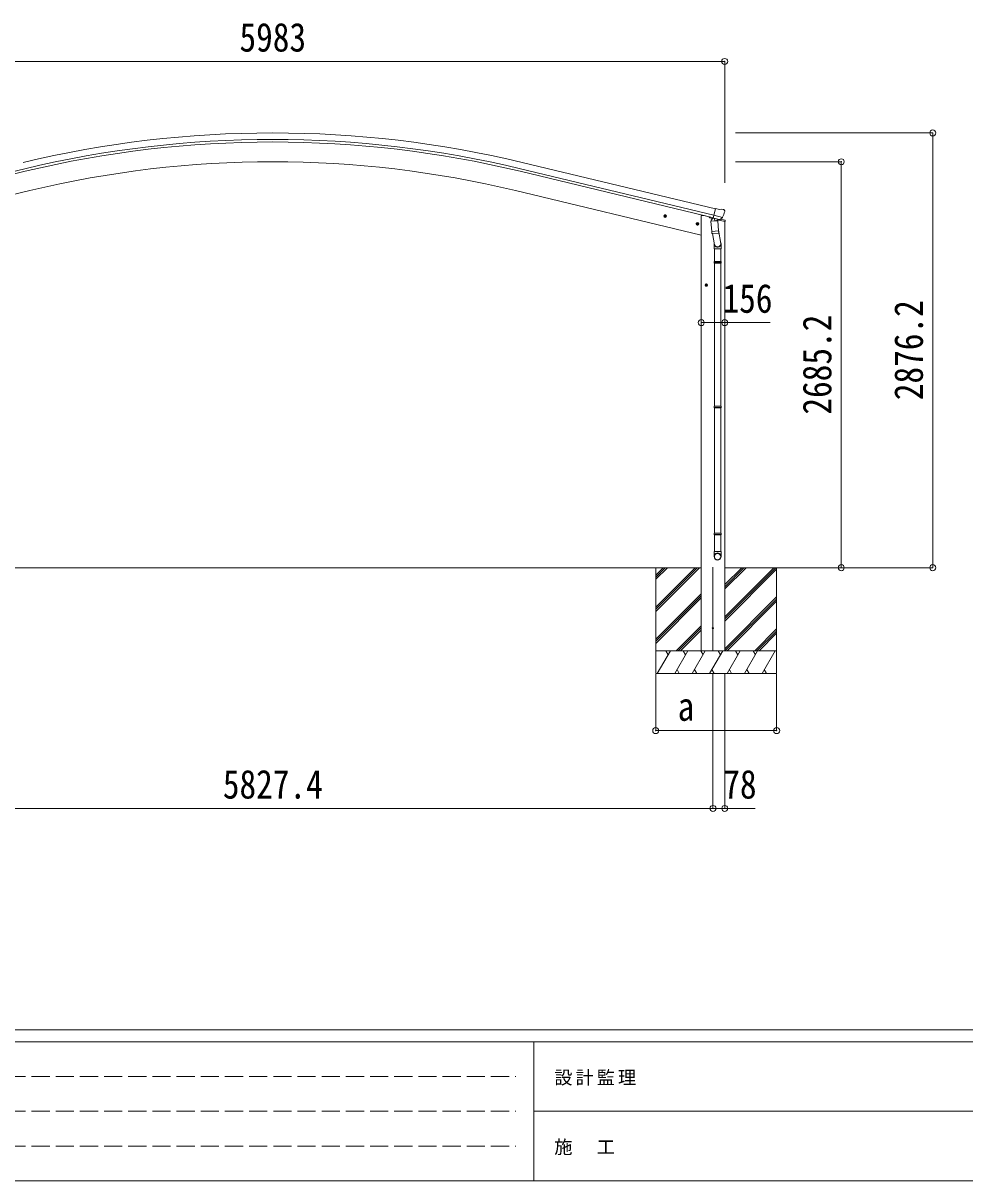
# Model space of a CAD drawing. Units: millimetres at full size, sheet at 1:40. Extents: x -11181 to 11305, y -7804 to 7716.
# Drawn here: x -7916 to -1685, y -7804 to -145 of the extents above; entities that cross this region are included whole.
import ezdxf
from ezdxf.enums import TextEntityAlignment as Align

# ---------------------------------------------------------------- set-up
doc = ezdxf.new("R2010")
doc.units = ezdxf.units.MM
doc.header["$LTSCALE"] = 40
doc.header["$PDMODE"] = 32
doc.header["$PDSIZE"] = 40
doc.linetypes.add('DASHED3', pattern=[4, 3, -1])
for name, color, linetype, lineweight in [('0-0_0', 7, 'Continuous', 9), ('0-1_本体', 4, 'Continuous', 9), ('0-2_部品', 7, 'Continuous', 9), ('0-8_PARTS2', 2, 'Continuous', 9), ('0-A_寸法', 6, 'Continuous', 9), ('F-0_240', 7, 'Continuous', 9)]:
    doc.layers.add(name, color=color, linetype=linetype, lineweight=lineweight)
doc.styles.add('ＭＳ ゴシック', font='')
doc.styles.get('ＭＳ ゴシック').set_extended_font_data('MS Gothic')

msp = doc.modelspace()

# ---------------------------------------------------------------- linework, layer by layer
at = {"layer": '0-0_0'}
for p, q in [((-9099.81, -3747.09), (-3429.66, -3747.09)), ((-3729.94, -3747.09), (-3729.94, -4447.09)), ((-3729.94, -4007.82), (-3469.21, -3747.09)), ((-3729.94, -4021.96), (-3455.07, -3747.09)), ((-3729.94, -4036.1), (-3440.92, -3747.09)), ((-3729.94, -3823.97), (-3653.06, -3747.09)), ((-3729.94, -3809.83), (-3667.2, -3747.09)), ((-3729.94, -3795.69), (-3681.34, -3747.09)), ((-3273.16, -3747.09), (-2841.78, -3747.09)), ((-3273.16, -4071.54), (-2948.71, -3747.09)), ((-3273.16, -4085.68), (-2934.57, -3747.09)), ((-3273.16, -3887.69), (-3132.56, -3747.09)), ((-3273.16, -3873.55), (-3146.7, -3747.09)), ((-3273.16, -3859.41), (-3160.84, -3747.09)), ((-2929.94, -3747.09), (-2929.94, -4447.09)), ((-3273.16, -4099.82), (-2929.94, -3756.61)), ((-3729.94, -4219.95), (-3429.16, -3919.17)), ((-3729.94, -4234.09), (-3429.16, -3933.31)), ((-3729.94, -4248.24), (-3429.16, -3947.45)), ((-3273.16, -4283.67), (-2929.94, -3940.45)), ((-3272.44, -4297.09), (-2929.94, -3954.59)), ((-3258.29, -4297.09), (-2929.94, -3968.74)), ((-3594.95, -4297.09), (-3429.16, -4131.3)), ((-3580.8, -4297.09), (-3429.16, -4145.44)), ((-3566.66, -4297.09), (-3429.16, -4159.59)), ((-3074.45, -4297.09), (-2929.94, -4152.58)), ((-3060.3, -4297.09), (-2929.94, -4166.73)), ((-3046.16, -4297.09), (-2929.94, -4180.87)), ((-2929.94, -4297.09), (-3729.94, -4297.09)), ((-3719.65, -4447.09), (-3633.05, -4297.09)), ((-3648.05, -4323.07), (-3663.05, -4297.09)), ((-3604.18, -4447.09), (-3517.58, -4297.09)), ((-3532.58, -4323.07), (-3547.58, -4297.09)), ((-3488.71, -4447.09), (-3402.11, -4297.09)), ((-3417.11, -4323.07), (-3432.11, -4297.09)), ((-3396.94, -4297.09), (-3262.94, -4297.09)), ((-3373.24, -4447.09), (-3286.64, -4297.09)), ((-3301.64, -4323.07), (-3316.64, -4297.09)), ((-3257.77, -4447.09), (-3171.17, -4297.09)), ((-3186.17, -4323.07), (-3201.17, -4297.09)), ((-3142.3, -4447.09), (-3055.7, -4297.09)), ((-3085.7, -4297.09), (-3070.7, -4323.07)), ((-3026.83, -4447.09), (-2940.23, -4297.09)), ((-3589.18, -4421.11), (-3574.18, -4447.09)), ((-3473.71, -4421.11), (-3458.71, -4447.09)), ((-3358.24, -4421.11), (-3343.24, -4447.09)), ((-3242.77, -4421.11), (-3227.77, -4447.09)), ((-3127.3, -4421.11), (-3112.3, -4447.09)), ((-3011.83, -4421.11), (-2996.83, -4447.09)), ((-3729.94, -4447.09), (-2929.94, -4447.09))]:
    msp.add_line(p, q, dxfattribs=at)
at = {"layer": '0-1_本体'}
for p, q in [((-3334.84, -1373.37), (-4613.94, -1066.28)), ((-7906.18, -1108.26), (-9185.28, -1415.34)), ((-9181.35, -1431.71), (-7902.25, -1124.62)), ((-3348.85, -1431.71), (-4627.95, -1124.62)), ((-3344.92, -1415.34), (-4624.02, -1108.26)), ((-9100.79, -1547.09), (-7871.67, -1252.01)), ((-9100.79, -1547.09), (-7871.67, -1252.01)), ((-3429.41, -1547.09), (-4658.53, -1252.01)), ((-3429.41, -1547.09), (-4658.53, -1252.01)), ((-3429.41, -4297.09), (-3429.41, -1417.71)), ((-3429.41, -1417.71), (-3409.41, -1417.71)), ((-3409.41, -1417.71), (-3375.9, -1425.76)), ((-3273.91, -4297.09), (-3273.91, -1456.92))]:
    msp.add_line(p, q, dxfattribs=at)
for radius in [7073, 7029.83, 7013, 6882, 6882]:
    msp.add_arc((-6265.1, -7943.86), radius, 76.5, 103.5, dxfattribs=at)
at = {"layer": '0-2_部品'}
for p, q in [((-3308.51, -1377.96), (-3334.44, -1371.73)), ((-3308.51, -1377.96), (-3295.25, -1375.26)), ((-3280.76, -1378.45), (-3293.95, -1375.28)), ((-3677.57, -1418.6), (-3658.13, -1423.27)), ((-3669.98, -1413.74), (-3675.15, -1419.19)), ((-3670.18, -1430.66), (-3665.51, -1411.22)), ((-3662.68, -1415.49), (-3669.98, -1413.74)), ((-3665.72, -1428.14), (-3660.55, -1422.69)), ((-3660.55, -1422.69), (-3662.68, -1415.49)), ((-3375.88, -1425.22), (-3375.88, -1428.37)), ((-3353.84, -1437.6), (-3372.05, -1433.23)), ((-3364.58, -1455.14), (-3318.89, -1451.94)), ((-3359.9, -1521.97), (-3364.58, -1455.14)), ((-3350.16, -1433.37), (-3363.48, -1448.68)), ((-3363.48, -1448.68), (-3363.03, -1455.03)), ((-3349.22, -1433.3), (-3350.16, -1433.37)), ((-3346.13, -1435.77), (-3347.66, -1435.41)), ((-3309.43, -1444.58), (-3346.13, -1435.77)), ((-3287.5, -1429.58), (-3345.01, -1415.77)), ((-3340.18, -1437.6), (-3339.16, -1452.2)), ((-3311.97, -1446.59), (-3337.79, -1453.03)), ((-3320.67, -1448.76), (-3320.44, -1452.05)), ((-3318.89, -1451.94), (-3314.22, -1518.78)), ((-3307.06, -1445.06), (-3314.58, -1443.25)), ((-3271.33, -1457.41), (-3314.14, -1447.13)), ((-3311.27, -1444.81), (-3311.22, -1445.55)), ((-3307.9, -1444.95), (-3309.43, -1444.58)), ((-3304.36, -1444.49), (-3287.98, -1430)), ((-3300.57, -1441.14), (-3273.63, -1447.6)), ((-3277.67, -1380.7), (-3273.81, -1386.99)), ((-3273.45, -1389.27), (-3273.73, -1390.42)), ((-3271.33, -1450.52), (-3271.33, -1457.41)), ((-3463.65, -1469.96), (-3444.2, -1474.63)), ((-3456.06, -1465.1), (-3461.23, -1470.55)), ((-3456.26, -1482.02), (-3451.59, -1462.57)), ((-3448.76, -1466.85), (-3456.06, -1465.1)), ((-3451.8, -1479.49), (-3446.63, -1474.05)), ((-3446.63, -1474.05), (-3448.76, -1466.85)), ((-3359.9, -1521.97), (-3314.22, -1518.78)), ((-3359.89, -1521.97), (-3359, -1534.67)), ((-3314.57, -1513.66), (-3300.04, -1601.52)), ((-3313.36, -1531.24), (-3314.23, -1518.78)), ((-3315.2, -1533.38), (-3356.9, -1536.3)), ((-3353.36, -1536.05), (-3340.74, -1610.85)), ((-3343.89, -1604.03), (-3343.89, -1638.68)), ((-3313.75, -1532.6), (-3313.75, -1532.6)), ((-3297.89, -1638.68), (-3297.89, -1604.33)), ((-3343.89, -1638.68), (-3297.89, -1638.68)), ((-3341.89, -1638.68), (-3341.89, -1721.34)), ((-3299.89, -1638.68), (-3299.89, -1721.34)), ((-3343.89, -1723.34), (-3342.89, -1721.34)), ((-3343.89, -1723.34), (-3297.89, -1723.34)), ((-3343.89, -1723.34), (-3343.89, -1731.34)), ((-3343.89, -1731.34), (-3297.89, -1731.34)), ((-3343.89, -1731.34), (-3342.89, -1733.34)), ((-3342.89, -1721.34), (-3298.89, -1721.34)), ((-3342.89, -1733.34), (-3298.89, -1733.34)), ((-3341.89, -1733.34), (-3341.89, -2677.53)), ((-3299.89, -1733.34), (-3299.89, -2677.53)), ((-3297.89, -1723.34), (-3298.89, -1721.34)), ((-3405.39, -1877.21), (-3385.39, -1877.21)), ((-3399.15, -1870.71), (-3402.9, -1877.21)), ((-3391.64, -1870.71), (-3399.15, -1870.71)), ((-3395.39, -1887.21), (-3395.39, -1867.21)), ((-3387.89, -1877.21), (-3391.64, -1870.71)), ((-3391.64, -1883.71), (-3387.89, -1877.21)), ((-3343.89, -2679.53), (-3342.89, -2677.53)), ((-3343.89, -2679.53), (-3297.89, -2679.53)), ((-3343.89, -2679.53), (-3343.89, -2687.53)), ((-3342.89, -2677.53), (-3298.89, -2677.53)), ((-3297.89, -2679.53), (-3298.89, -2677.53)), ((-3343.89, -2687.53), (-3297.89, -2687.53)), ((-3343.89, -2687.53), (-3342.89, -2689.53)), ((-3342.89, -2689.53), (-3298.89, -2689.53)), ((-3341.89, -2689.53), (-3341.89, -3517.72)), ((-3299.89, -2689.53), (-3299.89, -3517.72)), ((-3343.89, -3519.72), (-3342.89, -3517.72)), ((-3343.89, -3519.72), (-3297.89, -3519.72)), ((-3343.89, -3519.72), (-3343.89, -3527.72)), ((-3342.89, -3517.72), (-3298.89, -3517.72)), ((-3297.89, -3519.72), (-3298.89, -3517.72)), ((-3343.89, -3527.72), (-3297.89, -3527.72)), ((-3343.89, -3527.72), (-3342.89, -3529.72)), ((-3342.89, -3529.72), (-3298.89, -3529.72)), ((-3341.89, -3529.72), (-3341.89, -3639.72)), ((-3299.89, -3529.72), (-3299.89, -3639.72)), ((-3343.89, -3673.86), (-3343.89, -3639.72)), ((-3343.89, -3639.72), (-3297.89, -3639.72)), ((-3297.89, -3673.86), (-3297.89, -3639.72))]:
    msp.add_line(p, q, dxfattribs=at)
for points in [[(-3339.87, -1437.18), (-3349.59, -1434.85), (-3334.44, -1371.73)], [(-3675.15, -1419.19), (-3673.02, -1426.38), (-3665.72, -1428.14)], [(-3339.87, -1437.18), (-3339.63, -1437.33), (-3314.86, -1443.28), (-3314.58, -1443.25)], [(-3287.23, -1429), (-3287.82, -1429.85), (-3287.98, -1430)], [(-3461.23, -1470.55), (-3459.09, -1477.74), (-3451.8, -1479.49)], [(-3297.89, -1723.34), (-3297.89, -1731.34), (-3298.89, -1733.34)], [(-3402.9, -1877.21), (-3399.15, -1883.71), (-3391.64, -1883.71)], [(-3297.89, -2679.53), (-3297.89, -2687.53), (-3298.89, -2689.53)], [(-3297.89, -3519.72), (-3297.89, -3527.72), (-3298.89, -3529.72)]]:
    msp.add_lwpolyline(points, dxfattribs=at)
for centre, radius in [((-3667.85, -1420.94), 8.5), ((-3667.85, -1420.94), 7.7), ((-3667.85, -1420.94), 6.5), ((-3453.93, -1472.3), 8.5), ((-3453.93, -1472.3), 7.7), ((-3453.93, -1472.3), 6.5), ((-3395.39, -1877.21), 8.5), ((-3395.39, -1877.21), 7.7), ((-3395.39, -1877.21), 6.5)]:
    msp.add_circle(centre, radius, dxfattribs=at)
at = {"layer": '0-2_部品', "color": 4}
msp.add_circle((-3351.66, -4147.09), 4.5, dxfattribs=at)
at = {"layer": '0-2_部品'}
for centre, radius, start, end in [((-3294.65, -1378.2), 3, 76.5, 101.5), ((-3281.93, -1383.31), 5, 31.5, 76.5), ((-3370.88, -1428.37), 5, 180, 256.5), ((-3347.55, -1434.92), 0.5, 221.23754, 256.5), ((-3340.78, -1437.68), 0.604, 7.79405, 79.40158), ((-3338.14, -1452.06), 1.03, 188.03431, 289.96103), ((-3312.21, -1445.62), 1, 284, 4), ((-3310.77, -1444.78), 0.5, 76.5, 184), ((-3307.78, -1444.47), 0.5, 256.5, 291.76246), ((-3470.53, -1343.17), 202.4, 334.90875, 346.5), ((-3274.33, -1450.52), 3, 0, 76.5), ((-3315.3, -1531.42), 1.95, 322.52234, 4.95983), ((-3357.04, -1534.3), 2, 190.53157, 274), ((-3315.34, -1531.39), 2, 274, 322.59038), ((-3327.89, -1604.33), 30, 0, 2.54858)]:
    msp.add_arc(centre, radius, start, end, dxfattribs=at)
for centre, major_axis, ratio, start_param, end_param in [((-3306.37, -1442.13), (0.73, -2.92), 0.997631, 5.8041905, 5.8929484), ((-3306.4, -1442.01), (-2.63, 3.16), 0.650902, 2.1145521, 2.1873627), ((-3306.34, -1442.23), (0.73, -2.92), 0.997631, 5.965759, 6.7621801), ((-3276.37, -1388.56), (1.57, -2.57), 0.99628, 0.7835347, 1.5707963), ((-3320.88, -1604.03), (-23, 0), 0.996195, 6.0000678, 10.0103449), ((-3320.88, -1604.03), (-21, 0), 0.996195, 0.3319459, 3.3482706), ((-3320.89, -3672.12), (23, 0), 0.996195, 6.2831853, 9.424778), ((-3320.89, -3673.86), (23, 0), 0.996195, 6.2831853, 9.424778), ((-3320.89, -3673.86), (0, -23.43), 0.981806, 4.712389, 7.8539816)]:
    msp.add_ellipse(centre, major_axis=major_axis, ratio=ratio, start_param=start_param, end_param=end_param, dxfattribs=at)
msp.add_ellipse((-3320.89, -3673.86), major_axis=(-21, 0), ratio=0.996195, dxfattribs=at)
at = {"layer": '0-8_PARTS2', "color": 6}
msp.add_line((-9256.31, -398.09), (-3273.29, -398.09), dxfattribs=at)
at = {"layer": '0-8_PARTS2'}
msp.add_line((-3351.66, -3744.59), (-3351.66, -4299.59), dxfattribs=at)
at = {"layer": '0-A_寸法'}
for p, q in [((-3273.29, -398.09), (-3273.29, -1200.42)), ((-1896.71, -870.86), (-3203.14, -870.86)), ((-1896.71, -3747.09), (-1896.71, -870.86)), ((-2502.69, -1061.86), (-3203.14, -1061.86)), ((-2502.69, -3747.09), (-2502.69, -1061.86)), ((-3429.16, -2125.84), (-3273.16, -2125.84)), ((-3273.16, -2125.84), (-2973.16, -2125.84)), ((-2502.69, -3747.09), (-2896.93, -3747.09)), ((-1896.71, -3747.09), (-2502.69, -3747.09)), ((-3729.94, -4824.99), (-3729.94, -4450.58)), ((-3351.16, -5339.98), (-3351.16, -4450.58)), ((-3273.16, -5339.98), (-3273.16, -4450.58)), ((-2929.94, -4824.99), (-2929.94, -4450.58)), ((-2929.94, -4824.99), (-3729.94, -4824.99)), ((-9178.54, -5339.98), (-3351.16, -5339.98)), ((-3351.16, -5339.98), (-3273.16, -5339.98)), ((-3273.16, -5339.98), (-3073.16, -5339.98))]:
    msp.add_line(p, q, dxfattribs=at)
for p in [(-3273.29, -398.09), (-1896.71, -870.86), (-2502.69, -1061.86), (-3429.16, -2125.84), (-3273.16, -2125.84), (-2502.69, -3747.09), (-1896.71, -3747.09), (-3729.94, -4824.99), (-2929.94, -4824.99), (-3351.16, -5339.98), (-3273.16, -5339.98)]:
    msp.add_point(p, dxfattribs=at)
at = {"layer": 'F-0_240', "color": 5}
for p, q in [((-11180.61, -6803.54), (10739.39, -6803.54)), ((-11180.61, -6883.54), (7183.72, -6883.54)), ((-4536.28, -6883.54), (-4536.28, -7803.54)), ((-4536.28, -7343.54), (3663.72, -7343.54)), ((-11180.61, -7803.54), (10739.39, -7803.54))]:
    msp.add_line(p, q, dxfattribs=at)
at = {"layer": 'F-0_240', "color": 4, "linetype": 'DASHED3'}
for p, q in [((-11060.61, -7113.54), (-4656.28, -7113.54)), ((-11060.61, -7343.54), (-4656.28, -7343.54)), ((-11060.61, -7573.54), (-4656.28, -7573.54))]:
    msp.add_line(p, q, dxfattribs=at)

# ---------------------------------------------------------------- texts
at = {"layer": '0-A_寸法', "color": 7, "style": 'ＭＳ ゴシック', "width": 0.85}
for s, p in [('5983', (-6484.8, -390.09)), ('156', (-3288.16, -2117.84)), ('a', (-3584.94, -4816.99)), ('5827.4', (-6594.85, -5331.98)), ('78', (-3283.16, -5331.98))]:
    msp.add_text(s, height=190.6, dxfattribs=at).set_placement(p, align=Align.BOTTOM_LEFT)
for s, p in [('2876.2', (-1904.71, -2638.97)), ('2685.2', (-2510.69, -2734.47))]:
    msp.add_text(s, height=190.6, rotation=90, dxfattribs=at).set_placement(p, align=Align.BOTTOM_LEFT)
at = {"layer": 'F-0_240', "char_height": 87.98, "attachment_point": 7, "style": 'ＭＳ ゴシック'}
for s, insert in [('\\T1.17;設計監理', (-4401.18, -7173.54)), ('\\T1.17;施\u3000工', (-4401.18, -7633.54))]:
    msp.add_mtext(s, dxfattribs=dict(at, insert=insert))

doc.saveas('drawing.dxf')
